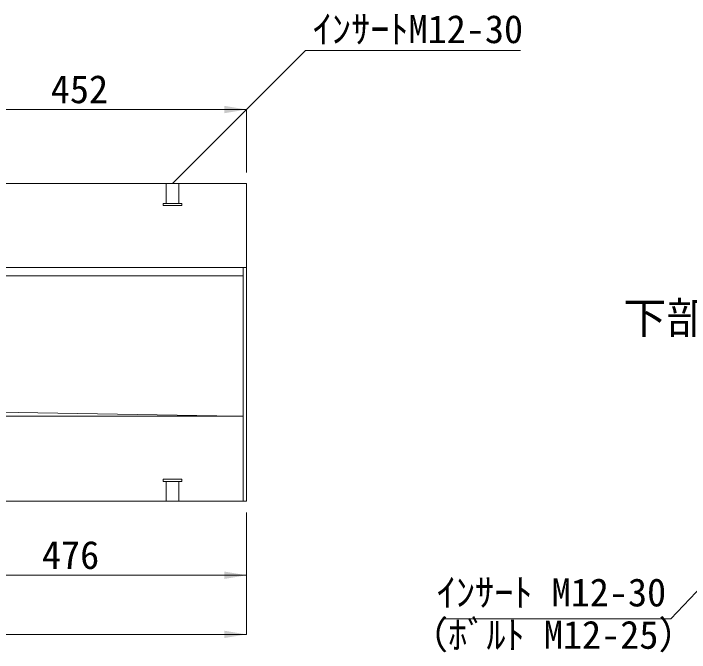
# Model space of a CAD drawing. Units: millimetres at full size. Extents: x -36174 to -11409, y 24892 to 47415.
# Drawn here: x -30044 to -29129, y 41077 to 41941 of the extents above; entities that cross this region are included whole.
import ezdxf
from ezdxf.enums import TextEntityAlignment as Align

# ---------------------------------------------------------------- set-up
doc = ezdxf.new("R2010")
doc.units = ezdxf.units.MM
doc.header["$LTSCALE"] = 30
doc.linetypes.add('USER1', pattern=[1.35, 0.75, -0.6])
doc.linetypes.add('USER2', pattern=[2, 1, -1])
for name, color, linetype, lineweight in [('0_2', 7, 'Continuous', 13), ('側溝・本体', 7, 'Continuous', 9), ('寸法引出', 7, 'Continuous', 9), ('寸法線', 7, 'Continuous', 9), ('本体', 2, 'Continuous', 20), ('ｲﾝｻｰﾄ', 3, 'USER1', 9)]:
    doc.layers.add(name, color=color, linetype=linetype, lineweight=lineweight)
doc.styles.add('ＭＳ ゴシック', font='')
doc.styles.get('ＭＳ ゴシック').set_extended_font_data('MS Gothic')

# ---------------------------------------------------------------- blocks, each defined once
blk = doc.blocks.new('filled_arrow')
at = {"color": 0, "linetype": 'Continuous', "lineweight": -2}
blk.add_solid([(7.5, 1.25), (0, 0), (7.5, -1.25)], dxfattribs=at)

msp = doc.modelspace()

# ---------------------------------------------------------------- linework, layer by layer
at = {"layer": '側溝・本体'}
for p, q in [((-30720.86, 41598.12), (-29728.86, 41598.12)), ((-30720.86, 41586.62), (-29733.36, 41586.62)), ((-30328.86, 41406.62), (-29768.86, 41397.28)), ((-30720.86, 41396.62), (-29733.36, 41396.62))]:
    msp.add_line(p, q, dxfattribs=at)
at = {"layer": '側溝・本体', "lineweight": 5}
msp.add_line((-29733.36, 41598.12), (-29733.36, 41281.62), dxfattribs=at)
at = {"layer": '寸法引出'}
msp.add_lwpolyline([(-29048.37, 41234.75), (-29069.04, 41213.01), (-29154.81, 41122.84), (-29461.85, 41122.84)], dxfattribs=at)
at = {"layer": '寸法線'}
for p, q in [((-30180.86, 41811.62), (-29728.86, 41811.62)), ((-29728.86, 41726.62), (-29728.86, 41811.62)), ((-29728.86, 41266.62), (-29728.86, 41101.62)), ((-29728.86, 41266.62), (-29728.86, 41181.62)), ((-30204.86, 41181.62), (-29728.86, 41181.62)), ((-30726.86, 41101.62), (-29728.86, 41101.62))]:
    msp.add_line(p, q, dxfattribs=at)
msp.add_lwpolyline([(-29828.86, 41711.62), (-29649.09, 41891.39), (-29357.87, 41891.39)], dxfattribs=at)
at = {"layer": '本体'}
for p, q in [((-30726.86, 41711.62), (-29728.86, 41711.62)), ((-29728.86, 41281.62), (-29728.86, 41711.62)), ((-30726.86, 41281.62), (-29728.86, 41281.62))]:
    msp.add_line(p, q, dxfattribs=at)
at = {"layer": 'ｲﾝｻｰﾄ', "linetype": 'USER2'}
for p, q in [((-29837.36, 41711.62), (-29837.36, 41684.62)), ((-29820.36, 41711.62), (-29820.36, 41684.62)), ((-29841.36, 41684.62), (-29816.36, 41684.62)), ((-29841.36, 41684.62), (-29841.36, 41681.62)), ((-29841.36, 41681.62), (-29816.36, 41681.62)), ((-29816.36, 41684.62), (-29816.36, 41681.62)), ((-29841.36, 41308.62), (-29841.36, 41311.62)), ((-29841.36, 41311.62), (-29816.36, 41311.62)), ((-29841.36, 41308.62), (-29816.36, 41308.62)), ((-29837.36, 41281.62), (-29837.36, 41308.62)), ((-29820.36, 41281.62), (-29820.36, 41308.62)), ((-29816.36, 41308.62), (-29816.36, 41311.62))]:
    msp.add_line(p, q, dxfattribs=at)
at = {"layer": 'ｲﾝｻｰﾄ'}
for p, q in [((-29837.36, 41711.62), (-29820.36, 41711.62)), ((-29837.36, 41281.62), (-29820.36, 41281.62))]:
    msp.add_line(p, q, dxfattribs=at)

# ---------------------------------------------------------------- block references
at = {"layer": '寸法線'}
for p, xscale, yscale, rotation in [((-29728.86, 41811.62), 4, 4, 180), ((-29828.86, 41711.62), 0.2, 0.2, 45), ((-29728.86, 41181.62), 4, 4, 180), ((-29728.86, 41101.62), 4, 4, 180)]:
    msp.add_blockref('filled_arrow', p, dxfattribs=dict(at, xscale=xscale, yscale=yscale, rotation=rotation))

# ---------------------------------------------------------------- texts
at = {"layer": '0_2', "style": 'ＭＳ ゴシック'}
for s, height, p in [('下部桝ジョイント部詳細図', 42.72, (-29218.83, 41495.62)), ('ｲﾝｻｰﾄ M12-30', 37.98, (-29471.31, 41128.06)), ('（ﾎﾞﾙﾄ M12-25）', 37.98, (-29507.72, 41070.73))]:
    msp.add_text(s, height=height, dxfattribs=at).set_placement(p, align=Align.BOTTOM_LEFT)
at = {"layer": '寸法線', "style": 'ＭＳ ゴシック'}
msp.add_text('ｲﾝｻｰﾄM12-30', height=37.98, dxfattribs=at).set_placement((-29639.09, 41939.39), align=Align.TOP_LEFT)
for s, p in [('452', (-29954.86, 41839.12)), ('476', (-29966.86, 41209.12))]:
    msp.add_text(s, height=37.98, dxfattribs=at).set_placement(p, align=Align.MIDDLE_CENTER)

doc.saveas('drawing.dxf')
